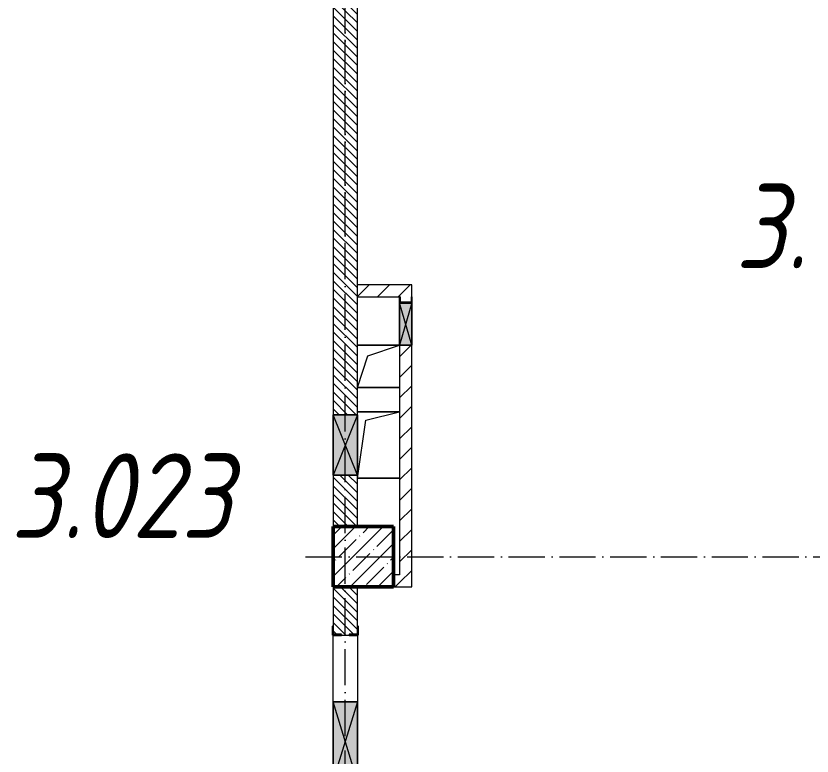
# Model space of a CAD drawing. Header units: millimetres. Extents: x -12989 to 629078, y -109036 to 555275.
# Drawn here: x 374396 to 380983, y -51182 to -45056 of the extents above; entities that cross this region are included whole.
import ezdxf

# ---------------------------------------------------------------- set-up
doc = ezdxf.new("R2010")
doc.units = ezdxf.units.MM
doc.linetypes.add('50_200_ШТРИХ_1Т_ш5_п1_п1_', pattern=[700, 500, -100, 0, -100])
for name, color, linetype, lineweight in [('4 -стяжа', 7, 'Continuous', 30), ('A-DETL-GENF-OTLN', 7, 'Continuous', 9), ('A-FLOR-____-OTLN', 7, 'Continuous', 9), ('A-GENM-____-MCUT', 7, 'Continuous', 25), ('A-GENM-____-OTLN', 7, 'Continuous', 9), ('A-GENM-____-OTLN-1', 7, 'Continuous', 25), ('A-GLAZ-____-OTLN', 7, 'Continuous', 9), ('A-WALL-____-MCUT-3', 7, 'Continuous', 9), ('A-WALL-____-PATT-1', 7, 'Continuous', 9), ('A-WALL-FNSH-MCUT-1', 7, 'Continuous', 9), ('I-WALL-____-OTLN', 7, 'Continuous', 9), ('S-COLS-____-MCUT', 7, 'Continuous', 50), ('S-COLS-____-OTLN', 7, 'Continuous', 9), ('S-GRID-____-OTLN-1', 7, '50_200_ШТРИХ_1Т_ш5_п1_п1_', 9), ('Марки помещений', 7, 'Continuous', 9)]:
    doc.layers.add(name, color=color, linetype=linetype, lineweight=lineweight)
doc.layers.get('4 -стяжа').off()
doc.styles.add('ISOCPEUR_I_2', font='isocpeui.ttf', dxfattribs={"width": 0.85, "height": 2.3})
pattern_1 = [(135, (283770.707, -86863.456), (-35.35534, -35.35534), [])]
pattern_2 = [(45, (283770.71, -86863.46), (-84.85281, 84.85281), [])]

# ---------------------------------------------------------------- blocks, each defined once
blk = doc.blocks.new('BSC_Колонна _Прямоугольная - 500х500-V36-АР1_План отверстий 3 этажа в осях 1-64_А-ГГ')
at = {"layer": 'S-COLS-____-OTLN'}
h = blk.add_hatch(dxfattribs=at)
h.set_pattern_fill('FP_73', color=256, style=0, pattern_type=2)
h.set_pattern_definition([(45, (-93500, -37331.04), (-114.04925, 114.04925), []), (45, (-93385.95, -37331.04), (-114.04925, 114.04925), [201.613, -40.323, 3.353, -36.97])])
h.paths.add_polyline_path([(-250, -250), (250, -250), (250, 250), (-250, 250)], flags=0)
at = {"layer": 'S-COLS-____-MCUT'}
for p, q in [((250, 250), (-250, 250)), ((-250, 250), (-250, -250)), ((250, -250), (250, 250)), ((-250, -250), (250, -250))]:
    blk.add_line(p, q, dxfattribs=at)
blk = doc.blocks.new('Фахверк_СКБ_Уголок - 200_3960-28268576-АР1_План отверстий 3 этажа в осях 1-64_А-ГГ')
at = {"layer": 'A-GENM-____-MCUT'}
for p, q in [((200, 156), (125, 156)), ((125, 156), (125, 81)), ((131, 81), (131, 150)), ((131, 150), (200, 150)), ((200, 150), (200, 156)), ((125, 81), (131, 81)), ((131, 19), (125, 19)), ((125, 19), (125, -56)), ((131, -50), (131, 19)), ((125, -56), (200, -56)), ((200, -50), (131, -50)), ((200, -56), (200, -50))]:
    blk.add_line(p, q, dxfattribs=at)
blk = doc.blocks.new('AR_Отверстие прямоугольное _в плите_ - AR_Отверстие прямоугольное _в плите_-30552844-АР1_План отверстий 3 этажа в осях 1-64_А-ГГ')
at = {"layer": 'A-GENM-____-OTLN'}
for p, q in [((175, 175), (-175, 175)), ((-87.5, 87.5), (175, 175)), ((-175, -175), (-87.5, 87.5)), ((-175, -175), (175, -175))]:
    blk.add_line(p, q, dxfattribs=at)
blk = doc.blocks.new('AR_Отверстие прямоугольное _в плите_ - AR_Отверстие прямоугольное _в плите_-30552585-АР1_План отверстий 3 этажа в осях 1-64_А-ГГ')
at = {"layer": 'A-GENM-____-OTLN'}
for p, q in [((175, 275), (-175, 275)), ((-105, 205), (175, 275)), ((-175, -275), (-105, 205)), ((-175, -275), (175, -275))]:
    blk.add_line(p, q, dxfattribs=at)
blk = doc.blocks.new('AR_Отверстие прямоугольное _в стене_ - AR_Отверстие прямоугольное _в стене__ОВ-36949509-АР1_План отверстий 3 этажа в осях 1-64_А-ГГ')
at = {"layer": 'A-GLAZ-____-OTLN'}
blk.add_hatch(color=256, dxfattribs=at).paths.add_polyline_path([(250, -100), (250, 100), (-250, 100), (-250, -100)], flags=0)
at = {"layer": 'A-DETL-GENF-OTLN'}
for p, q in [((-250, -100), (-250, 100)), ((-250, 100), (250, 100)), ((250, 100), (-250, -100)), ((-250, 100), (250, -100)), ((250, 100), (-250, 100)), ((-250, 100), (-250, -100)), ((250, 100), (250, -100)), ((250, -100), (250, 100)), ((250, -100), (-250, -100)), ((-250, -100), (250, -100))]:
    blk.add_line(p, q, dxfattribs=at)
blk = doc.blocks.new('AR_Отверстие прямоугольное _в стене_ - AR_Отверстие прямоугольное _в стене__ОВ-36948832-АР1_План отверстий 3 этажа в осях 1-64_А-ГГ')
at = {"layer": 'A-GLAZ-____-OTLN'}
blk.add_hatch(color=256, dxfattribs=at).paths.add_polyline_path([(175, -47), (175, 50), (-175, 50), (-175, -50), (175, -50)], flags=0)
at = {"layer": 'A-DETL-GENF-OTLN'}
for p, q in [((-175, 50), (175, 50)), ((175, 50), (-175, -50)), ((-175, 50), (175, -50)), ((175, 50), (-175, 50)), ((175, 50), (175, -50)), ((175, -50), (175, 50)), ((175, -50), (-175, -50)), ((-175, -50), (175, -50))]:
    blk.add_line(p, q, dxfattribs=at)
blk = doc.blocks.new('AR_Отверстие прямоугольное _в стене_ - AR_Отверстие прямоугольное _в стене__ОВ-36945931-АР1_План отверстий 3 этажа в осях 1-64_А-ГГ')
at = {"layer": 'A-GLAZ-____-OTLN'}
blk.add_hatch(color=256, dxfattribs=at).paths.add_polyline_path([(325, 100), (-325, 100), (-325, -100), (325, -100)], flags=0)
at = {"layer": 'A-DETL-GENF-OTLN'}
for p, q in [((-325, -100), (-325, 100)), ((-325, 100), (325, 100)), ((325, 100), (-325, -100)), ((-325, 100), (325, -100)), ((325, 100), (-325, 100)), ((-325, 100), (-325, -100)), ((325, 100), (325, -100)), ((325, -100), (325, 100)), ((325, -100), (-325, -100)), ((-325, -100), (325, -100))]:
    blk.add_line(p, q, dxfattribs=at)
blk = doc.blocks.new('154_Фахверк_СКБ_Швеллер - Тип_100_3960_зеркало-28515619-АР1_План отверстий 3 этажа в осях 1-64_А-ГГ')
at = {"layer": 'A-GENM-____-MCUT'}
for p, q in [((175, 50), (125, 50)), ((125, 50), (125, -50)), ((128, 47), (175, 47)), ((128, -47), (128, 47)), ((175, 47), (175, 50)), ((125, -50), (175, -50)), ((175, -47), (128, -47)), ((175, -50), (175, -47))]:
    blk.add_line(p, q, dxfattribs=at)
blk = doc.blocks.new('3эт')
at = {"layer": 'S-GRID-____-OTLN-1', "color": 251, "ltscale": 0.6, "true_color": 0x636466}
for p, q in [((377120.7, -46882.4), (377120.7, 4029.4)), ((377120.7, -91346.1), (377120.7, -36982.5)), ((376792, -49532.4), (387845.1, -49532.4))]:
    blk.add_line(p, q, dxfattribs=at)

msp = doc.modelspace()

# ---------------------------------------------------------------- hatches: boundary and pattern name
at = {"layer": 'A-WALL-____-PATT-1'}
h = msp.add_hatch(dxfattribs=at)
h.set_pattern_fill('FP_6', color=256, style=0, pattern_type=2)
h.set_pattern_definition(pattern_1)
h.paths.add_polyline_path([(377220.7074, -49282.4142), (377220.7074, -48857.4142), (377020.7074, -48857.4142), (377020.7074, -49282.4142)], flags=0)
h.paths.add_polyline_path([(377220.7074, -48357.4142), (377220.7074, -44432.4142), (377020.7074, -44432.4142), (377020.7074, -48357.4142)], flags=0)
h = msp.add_hatch(dxfattribs=at)
h.set_pattern_fill('FP_4', color=256, style=0, pattern_type=2)
h.set_pattern_definition(pattern_2)
h.paths.add_polyline_path([(377570.7074, -47382.4142), (377570.7074, -47282.4142), (377220.7074, -47282.4142), (377220.7074, -47382.4142)], flags=0)
h = msp.add_hatch(dxfattribs=at)
h.set_pattern_fill('FP_4', color=256, style=0, pattern_type=2)
h.set_pattern_definition(pattern_2)
h.paths.add_polyline_path([(377670.7074, -49782.4142), (377670.7074, -47782.4142), (377570.7074, -47782.4142), (377570.7074, -49782.4142)], flags=0)
h.paths.add_polyline_path([(377664.5824, -47429.4142), (377667.7074, -47429.4142), (377667.7074, -47382.4142), (377670.7074, -47382.4142), (377670.7074, -47282.4142), (377570.7074, -47282.4142), (377570.7074, -47382.4142), (377573.7074, -47382.4142), (377573.7074, -47429.4142)], flags=0)
h = msp.add_hatch(dxfattribs=at)
h.set_pattern_fill('FP_4', color=256, style=0, pattern_type=2)
h.set_pattern_definition(pattern_2)
h.paths.add_polyline_path([(377570.7074, -49782.4142), (377570.7074, -49682.4142), (377520.7074, -49682.4142), (377520.7074, -49782.4142)], flags=0)
h = msp.add_hatch(dxfattribs=at)
h.set_pattern_fill('FP_6', color=256, style=0, pattern_type=2)
h.set_pattern_definition(pattern_1)
h.paths.add_polyline_path([(377020.7074, -52282.4142), (377220.7074, -52282.4142), (377220.7074, -51888.4142), (377151.7074, -51888.4142), (377151.7074, -51882.4142), (377089.7074, -51882.4142), (377089.7074, -51888.4142), (377020.7074, -51888.4142), (377020.7074, -51957.4142)], flags=0)
h.paths.add_polyline_path([(377151.7074, -50182.4142), (377151.7074, -50176.4142), (377220.7074, -50176.4142), (377220.7074, -49782.4142), (377020.7074, -49782.4142), (377020.7074, -50176.4142), (377089.7074, -50176.4142), (377089.7074, -50182.4142)], flags=0)

# ---------------------------------------------------------------- linework, layer by layer
at = {"layer": 'A-FLOR-____-OTLN'}
for p, q in [((377220.7074, -47782.4142), (377570.7074, -47782.4142)), ((377570.7074, -48132.4142), (377220.7074, -48132.4142)), ((377220.7074, -48332.4142), (377570.7074, -48332.4142)), ((377570.7074, -48882.4142), (377220.7074, -48882.4142))]:
    msp.add_line(p, q, dxfattribs=at)
at = {"layer": 'A-WALL-____-MCUT-3'}
for p, q in [((377020.7074, -44432.4142), (377020.7074, -48357.4142)), ((377220.7074, -48357.4142), (377220.7074, -44432.4142)), ((377020.7074, -48857.4142), (377020.7074, -49282.4142)), ((377220.7074, -49282.4142), (377220.7074, -48857.4142)), ((377020.7074, -49782.4142), (377020.7074, -50107.4142)), ((377220.7074, -50107.4142), (377220.7074, -49782.4142)), ((377089.7074, -50182.4142), (377151.7074, -50182.4142))]:
    msp.add_line(p, q, dxfattribs=at)
at = {"layer": 'A-WALL-FNSH-MCUT-1'}
for p, q in [((377670.7074, -47282.4142), (377220.7074, -47282.4142)), ((377670.7074, -47382.4142), (377670.7074, -47282.4142)), ((377220.7074, -47382.4142), (377570.7074, -47382.4142)), ((377570.7074, -47782.4142), (377570.7074, -49682.4142)), ((377670.7074, -49782.4142), (377670.7074, -47782.4142)), ((377570.7074, -49682.4142), (377520.7074, -49682.4142)), ((377520.7074, -49782.4142), (377670.7074, -49782.4142))]:
    msp.add_line(p, q, dxfattribs=at)
at = {"layer": 'I-WALL-____-OTLN'}
for p, q in [((377020.7074, -50732.4142), (377020.7074, -50182.4142)), ((377220.7074, -50182.4142), (377220.7074, -50732.4142))]:
    msp.add_line(p, q, dxfattribs=at)

# ---------------------------------------------------------------- block references
at = {"layer": '4 -стяжа'}
msp.add_blockref('3эт', (0, 0), dxfattribs=at)
at = {"layer": 'A-GENM-____-OTLN'}
for name, p in [('AR_Отверстие прямоугольное _в плите_ - AR_Отверстие прямоугольное _в плите_-30552844-АР1_План отверстий 3 этажа в осях 1-64_А-ГГ', (377395.7074, -47957.4142)), ('AR_Отверстие прямоугольное _в плите_ - AR_Отверстие прямоугольное _в плите_-30552585-АР1_План отверстий 3 этажа в осях 1-64_А-ГГ', (377395.7074, -48607.4142))]:
    msp.add_blockref(name, p, dxfattribs=at)
at = {"layer": 'A-GENM-____-OTLN-1'}
for name, p, rotation in [('154_Фахверк_СКБ_Швеллер - Тип_100_3960_зеркало-28515619-АР1_План отверстий 3 этажа в осях 1-64_А-ГГ', (377620.7074, -47557.4142), 90), ('Фахверк_СКБ_Уголок - 200_3960-28268576-АР1_План отверстий 3 этажа в осях 1-64_А-ГГ', (377170.7074, -50307.4142), 89.9999999999999)]:
    msp.add_blockref(name, p, dxfattribs=dict(at, rotation=rotation))
at = {"layer": 'A-GLAZ-____-OTLN'}
for name, p, rotation in [('AR_Отверстие прямоугольное _в стене_ - AR_Отверстие прямоугольное _в стене__ОВ-36948832-АР1_План отверстий 3 этажа в осях 1-64_А-ГГ', (377620.7074, -47607.4142), 270), ('AR_Отверстие прямоугольное _в стене_ - AR_Отверстие прямоугольное _в стене__ОВ-36949509-АР1_План отверстий 3 этажа в осях 1-64_А-ГГ', (377120.7074, -48607.4142), 269.9999999999999), ('AR_Отверстие прямоугольное _в стене_ - AR_Отверстие прямоугольное _в стене__ОВ-36945931-АР1_План отверстий 3 этажа в осях 1-64_А-ГГ', (377120.7074, -51057.4142), 269.9999999999999)]:
    msp.add_blockref(name, p, dxfattribs=dict(at, rotation=rotation))
at = {"layer": 'S-COLS-____-OTLN'}
msp.add_blockref('BSC_Колонна _Прямоугольная - 500х500-V36-АР1_План отверстий 3 этажа в осях 1-64_А-ГГ', (377270.7074, -49532.4142), dxfattribs=at)

# ---------------------------------------------------------------- texts
at = {"layer": 'Марки помещений', "char_height": 700, "width": 785.65375, "attachment_point": 1, "style": 'ISOCPEUR_I_2'}
for s, insert in [('3.027', (380348.4979, -46444.7639)), ('3.023', (374352.613, -48677.5588))]:
    msp.add_mtext(s, dxfattribs=dict(at, insert=insert))

doc.saveas('drawing.dxf')
